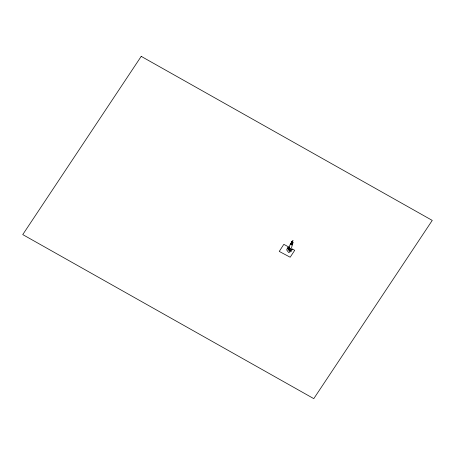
<?xml version="1.0" encoding="UTF-8"?>
<svg xmlns="http://www.w3.org/2000/svg" width="455" height="455" viewBox="0 0 455 455"><rect width="100%" height="100%" fill="white"/><g stroke="black" fill="none" stroke-linecap="round" stroke-linejoin="round"><path stroke-width="0.68" d="M292.764 242.413L292.491 244.136L292.781 243.044M292.849 242.851L292.377 244.193M292.679 241.571L292.98 240.473L292.446 241.508M291.337 244.54L291.797 244.568M290.756 243.738L290.353 243.931M287.423 248.117L289.346 250.705L290.165 250.301L289.346 250.705L287.435 248.089L286.684 249.909L288.641 252.536L291.371 251.274L292.087 249.437L291.234 249.829M289.152 247.014L290.387 243.937L290.802 244.011L291.177 243.05M290.5 244.125L290.927 243.402M290.808 243.641L292.087 241.918M292.07 241.753L291.7 242.128L292.542 241.463L292.696 241.997M291.098 244.938L291.518 244.983M290.131 248.424L290.199 250.313L289.664 251.683M292.832 242.498L292.571 241.65M292.815 242.919L292.554 241.798L291.7 242.128M292.491 244.272L292.667 243.897L291.496 247.816M291.359 242.532L292.537 241.594M292.4 241.44L292.377 241.668M291.399 242.526L291.746 242.128M291.245 242.589L291.934 242.1M291.257 242.743L291.985 242.282L291.7 242.219M292.053 241.815L292.81 242.248M291.405 244.608L291.706 244.705M292.497 241.4L292.673 241.793M291.217 243.01L290.853 243.891M292.372 244.324L292.463 244.324M287.401 248.077L287.822 247.878M288.43 248.015L287.856 248.276L288.191 247.429L289.693 249.414M290.307 248.697L289.869 248.919L288.561 247.111M290.244 249.158L289.681 249.442L288.214 247.469M291.245 249.801L292.047 249.431M289.295 247.338L283.84 244.329L279.256 251.422L290.176 257.223L294.721 250.318L291.479 248.544M292.508 242.066L292.81 243.015M291.666 244.654L290.66 243.817M289.073 247.076L289.915 248.248M292.764 242.555L292.889 242.919M141.215 56.363L22.75 234.592L313.785 398.637L432.25 220.408L141.215 56.363"/></g></svg>
